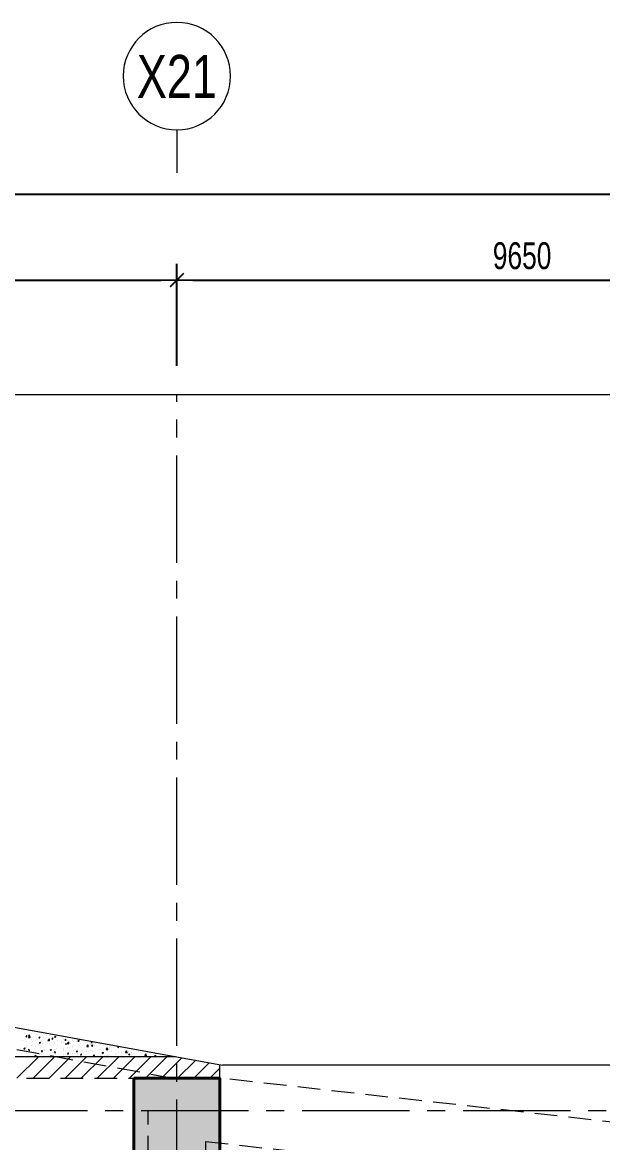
# Model space of a CAD drawing. Header units: millimetres. Extents: x 115500 to 206800, y -6300 to 53700.
# Drawn here: x 179791 to 187900, y 38050 to 53700 of the extents above; entities that cross this region are included whole.
import ezdxf
from ezdxf.enums import TextEntityAlignment as Align

# ---------------------------------------------------------------- set-up
doc = ezdxf.new("R2010")
doc.units = ezdxf.units.MM
for name, pattern in [('HIDDEN2', [4.7625, 3.175, -1.5875]), ('HT_Dim Grid$0$CENTER2', [1.125, 0.75, -0.125, 0.125, -0.125]), ('HT_Grid$0$CENTER2', [1.125, 0.75, -0.125, 0.125, -0.125])]:
    doc.linetypes.add(name, pattern=pattern)
doc.layers.get('0').update_dxf_attribs({"lineweight": 20})
doc.layers.get('Defpoints').update_dxf_attribs({"color": 151, "lineweight": 9})
for name, color, linetype, lineweight in [('HT_5F_Col$0$NDC_S-COLUMN', 4, 'Continuous', 40), ('HT_5F_Col$0$NDC_S_HATCH COLUMN AND WALL', 251, 'Continuous', 13), ('HT_Dim Grid$0$NDC_S_AXIS', 5, 'HT_Dim Grid$0$CENTER2', 13), ('HT_Dim Grid$0$NDC_S_DIM', 1, 'Continuous', 15), ('HT_Dim Grid$0$NDC_S_SYMBOL', 1, 'Continuous', 15), ('HT_Dim Grid$0$NDC_S_TEXT SYMBOL', 7, 'Continuous', 20), ('HT_Grid$0$NDC_S_AXIS', 5, 'HT_Grid$0$CENTER2', 13), ('NDC_S_BEAM', 3, 'HIDDEN2', 20), ('NDC_S_HATCH MATERIAL', 8, 'Continuous', 13), ('NDC_S_SLAB', 2, 'Continuous', 20)]:
    doc.layers.add(name, color=color, linetype=linetype, lineweight=lineweight)
doc.styles.add('HT_Dim Grid$0$NDC_ANNO', font='', dxfattribs={"width": 0.8})
doc.styles.add('HT_Dim Grid$0$NDC_DIM', font='', dxfattribs={"width": 0.75})
doc.styles.get('HT_Dim Grid$0$NDC_ANNO').set_extended_font_data('Dotum')
doc.styles.get('HT_Dim Grid$0$NDC_DIM').set_extended_font_data('Dotum')
doc.dimstyles.new('HT_Dim Grid$0$NDC_dim_150', dxfattribs={"dimscale": 150, "dimtxt": 2.5, "dimasz": 1.5, "dimexe": 1.5, "dimexo": 2.5, "dimgap": 1, "dimtad": 1, "dimdec": 0, "dimzin": 0, "dimdsep": 46, "dimtxsty": 'HT_Dim Grid$0$NDC_DIM', "dimblk": 'HT_Dim Grid$0$DIMMARK', "dimcen": 0.09, "dimdle": 1.2, "dimclrd": 1, "dimclre": 1, "dimclrt": 3, "dimadec": 0, "dimazin": 0, "dimtfac": 1, "dimtdec": 0, "dimtix": 1, "dimtofl": 0, "dimtmove": 0, "dimatfit": 3, "dimfxl": 8, "dimfxlon": 1, "dimtolj": 1, "dimtzin": 0, "dimarcsym": 0})

# ---------------------------------------------------------------- blocks, each defined once
blk = doc.blocks.new('HT_Dim Grid$0$DIMMARK')
at = {"layer": 'HT_Dim Grid$0$NDC_S_DIM', "color": 1}
blk.add_line((-1.5, 0), (1, 0), dxfattribs=at)
at = {"layer": 'HT_Dim Grid$0$NDC_S_DIM', "color": 2, "const_width": 0.1}
blk.add_lwpolyline([(-0.424, -0.424), (0.424, 0.424)], dxfattribs=at)
blk = doc.blocks.new('*D52')
at = {"layer": 'Defpoints', "color": 0, "ltscale": 200, "transparency": 16777216}
for p in [(191600, 51300), (130700, 38500), (191600, 38500)]:
    blk.add_point(p, dxfattribs=at)
at = {"layer": 'HT_Dim Grid$0$NDC_S_DIM', "color": 1, "lineweight": -2, "ltscale": 200, "transparency": 16777216}
for p, q in [((130700, 50100), (130700, 51525)), ((191600, 50100), (191600, 51525)), ((130925, 51300), (191375, 51300))]:
    blk.add_line(p, q, dxfattribs=at)
at = {"layer": 'HT_Dim Grid$0$NDC_S_DIM', "color": 1, "lineweight": -2, "ltscale": 200, "transparency": 16777216, "xscale": 225, "yscale": 225, "zscale": 225, "rotation": 180}
blk.add_blockref('HT_Dim Grid$0$DIMMARK', (130700, 51300), dxfattribs=at)
at = {"layer": 'HT_Dim Grid$0$NDC_S_DIM', "color": 1, "lineweight": -2, "ltscale": 200, "transparency": 16777216, "xscale": 225, "yscale": 225, "zscale": 225}
blk.add_blockref('HT_Dim Grid$0$DIMMARK', (191600, 51300), dxfattribs=at)
at = {"layer": 'HT_Dim Grid$0$NDC_S_DIM', "color": 3, "ltscale": 200, "transparency": 16777216, "insert": (161150, 51638), "char_height": 375, "attachment_point": 5, "style": 'HT_Dim Grid$0$NDC_DIM'}
blk.add_mtext('\\A1;60900', dxfattribs=at)
blk = doc.blocks.new('*D57')
at = {"layer": 'Defpoints', "color": 0, "ltscale": 200, "transparency": 16777216}
for p in [(181950, 50100), (171550, 38500), (181950, 38500)]:
    blk.add_point(p, dxfattribs=at)
at = {"layer": 'HT_Dim Grid$0$NDC_S_DIM', "color": 1, "lineweight": -2, "ltscale": 200, "transparency": 16777216}
for p, q in [((171550, 48900), (171550, 50325)), ((181950, 48900), (181950, 50325)), ((171775, 50100), (181725, 50100))]:
    blk.add_line(p, q, dxfattribs=at)
at = {"layer": 'HT_Dim Grid$0$NDC_S_DIM', "color": 1, "lineweight": -2, "ltscale": 200, "transparency": 16777216, "xscale": 225, "yscale": 225, "zscale": 225, "rotation": 180}
blk.add_blockref('HT_Dim Grid$0$DIMMARK', (171550, 50100), dxfattribs=at)
at = {"layer": 'HT_Dim Grid$0$NDC_S_DIM', "color": 1, "lineweight": -2, "ltscale": 200, "transparency": 16777216, "xscale": 225, "yscale": 225, "zscale": 225}
blk.add_blockref('HT_Dim Grid$0$DIMMARK', (181950, 50100), dxfattribs=at)
at = {"layer": 'HT_Dim Grid$0$NDC_S_DIM', "color": 3, "ltscale": 200, "transparency": 16777216, "insert": (176750, 50438), "char_height": 375, "attachment_point": 5, "style": 'HT_Dim Grid$0$NDC_DIM'}
blk.add_mtext('\\A1;10400', dxfattribs=at)
blk = doc.blocks.new('*D58')
at = {"layer": 'Defpoints', "color": 0, "ltscale": 200, "transparency": 16777216}
for p in [(191600, 50100), (181950, 38500), (191600, 38500)]:
    blk.add_point(p, dxfattribs=at)
at = {"layer": 'HT_Dim Grid$0$NDC_S_DIM', "color": 1, "lineweight": -2, "ltscale": 200, "transparency": 16777216}
for p, q in [((181950, 48900), (181950, 50325)), ((191600, 48900), (191600, 50325)), ((182175, 50100), (191375, 50100))]:
    blk.add_line(p, q, dxfattribs=at)
at = {"layer": 'HT_Dim Grid$0$NDC_S_DIM', "color": 1, "lineweight": -2, "ltscale": 200, "transparency": 16777216, "xscale": 225, "yscale": 225, "zscale": 225, "rotation": 180}
blk.add_blockref('HT_Dim Grid$0$DIMMARK', (181950, 50100), dxfattribs=at)
at = {"layer": 'HT_Dim Grid$0$NDC_S_DIM', "color": 1, "lineweight": -2, "ltscale": 200, "transparency": 16777216, "xscale": 225, "yscale": 225, "zscale": 225}
blk.add_blockref('HT_Dim Grid$0$DIMMARK', (191600, 50100), dxfattribs=at)
at = {"layer": 'HT_Dim Grid$0$NDC_S_DIM', "color": 3, "ltscale": 200, "transparency": 16777216, "insert": (186775, 50438), "char_height": 375, "attachment_point": 5, "style": 'HT_Dim Grid$0$NDC_DIM'}
blk.add_mtext('\\A1;9650', dxfattribs=at)
blk = doc.blocks.new('*U16')
at = {"layer": 'HT_Dim Grid$0$NDC_S_SYMBOL'}
blk.add_line((0, 5), (0, 9), dxfattribs=at)
blk.add_circle((0, 0), 5, dxfattribs=at)
at = {"layer": 'HT_Dim Grid$0$NDC_S_TEXT SYMBOL', "color": 7, "style": 'HT_Dim Grid$0$NDC_ANNO', "width": 0.8}
blk.add_attdef('GRID', text='', height=4, dxfattribs=at).set_placement((0, 0), align=Align.MIDDLE)
blk = doc.blocks.new('HT_5F_Col$0$cot')
at = {"layer": 'HT_5F_Col$0$NDC_S_HATCH COLUMN AND WALL', "ltscale": 0.005}
h = blk.add_hatch(color=256, dxfattribs=at)
h.dxf.hatch_style = 1
h.paths.add_polyline_path([(-0.5, 0.5), (0.5, 0.5), (0.5, -0.5), (-0.5, -0.5)])
at = {"layer": 'HT_5F_Col$0$NDC_S-COLUMN', "ltscale": 0.005}
blk.add_lwpolyline([(-0.5, 0.5), (0.5, 0.5), (0.5, -0.5), (-0.5, -0.5)], close=True, dxfattribs=at)

msp = doc.modelspace()

# ---------------------------------------------------------------- linework, layer by layer
at = {"layer": 'Defpoints'}
msp.add_lwpolyline([(120700, 48500), (201600, 48500), (201600, -1100), (120700, -1100)], close=True, dxfattribs=at)
msp.add_lwpolyline([(120700, 48500), (201600, 48500), (201600, -1100), (120700, -1100)], close=True, dxfattribs=at)
at = {"layer": 'HT_Grid$0$NDC_S_AXIS', "ltscale": 2000}
for p, q in [((181950, -1100), (181950, 48500)), ((120700, 38500), (201600, 38500))]:
    msp.add_line(p, q, dxfattribs=at)
at = {"layer": 'NDC_S_BEAM', "ltscale": 100}
for p, q in [((171750, 40808.7), (181950, 38941.7)), ((182550, 38950), (182550, 39136.9)), ((171750, 38950), (181350, 38950)), ((192000, 37892.3), (182550, 38950)), ((181550, 28300), (181550, 38500)), ((182350, 38066.8), (184800, 37792.5)), ((182350, 38066.8), (182350, 28300))]:
    msp.add_line(p, q, dxfattribs=at)
at = {"layer": 'NDC_S_HATCH MATERIAL', "linetype": 'Continuous', "ltscale": 100}
for p, q in [((179987.2, 39596.5), (179987.2, 39596.5)), ((179791.2, 39469.6), (179791.2, 39469.6)), ((179826.8, 39575.4), (179826.8, 39575.4)), ((179827.9, 39496.2), (179827.9, 39496.2)), ((179839.2, 39530.3), (179851.5, 39544.9)), ((179839.2, 39530.3), (179854.4, 39529)), ((179850.9, 39464.5), (179850.9, 39464.5)), ((179854, 39528.9), (179851.1, 39544.8)), ((179854, 39549.1), (179854, 39549.1)), ((179873.2, 39498), (179873.2, 39498)), ((179874.9, 39550.3), (179887.6, 39541.8)), ((179875, 39550.4), (179892.8, 39557.2)), ((179876.8, 39519.5), (179896.6, 39540.1)), ((179876.8, 39519.6), (179899.3, 39516.1)), ((179887.6, 39541.8), (179892.7, 39557.1)), ((179899.3, 39516), (179896.5, 39540.1)), ((179915.1, 39577.4), (179915.1, 39577.4)), ((179920.4, 39496.3), (179920.4, 39496.3)), ((179926.8, 39463.9), (179926.8, 39463.9)), ((179976, 39521.6), (179976, 39521.6)), ((179979.2, 39480.8), (179979.2, 39480.8)), ((179982.3, 39565.4), (179982.3, 39565.4)), ((179984, 39504.7), (179984, 39504.7)), ((180008.8, 39492.2), (180008.8, 39492.2)), ((180021.4, 39514.4), (180033.7, 39529)), ((180021.4, 39514.4), (180036.6, 39513)), ((180026.6, 39448.2), (180044.4, 39455)), ((180026.6, 39448), (180039.2, 39439.5)), ((180036.2, 39513), (180033.2, 39528.9)), ((180039.2, 39439.5), (180044.3, 39454.9)), ((180062.4, 39458.1), (180062.4, 39458.1)), ((180080.2, 39517.4), (180080.2, 39517.4)), ((180111.1, 39499.9), (180111.1, 39499.9)), ((180124.1, 39547.1), (180124.1, 39547.1)), ((180144.4, 39486.5), (180144.4, 39486.5)), ((180147.8, 39477.6), (180170.4, 39474.1)), ((180147.9, 39477.4), (180167.7, 39498.1)), ((180170.4, 39473.9), (180167.6, 39498.1)), ((180173.8, 39438.3), (180173.8, 39438.3)), ((180198, 39452.4), (180198, 39452.4)), ((180203.6, 39498.4), (180215.8, 39513)), ((180203.6, 39498.4), (180218.8, 39497.1)), ((180218.4, 39497), (180215.4, 39512.9)), ((180221.1, 39458.2), (180221.1, 39458.2)), ((180237.3, 39446.7), (180237.3, 39446.7)), ((180240, 39530.1), (180257.8, 39536.9)), ((180240, 39530), (180252.6, 39521.4)), ((180240.6, 39538.5), (180240.6, 39538.5)), ((180241.5, 39517.7), (180241.5, 39517.7)), ((180252.6, 39521.5), (180257.8, 39536.8)), ((180280, 39480.8), (180280, 39480.8)), ((180304.2, 39546.9), (180304.2, 39546.9)), ((180333.5, 39459.3), (180333.5, 39459.3)), ((180333.6, 39446.7), (180333.6, 39446.7)), ((180366.7, 39449.4), (180366.7, 39449.4)), ((180369.3, 39483.6), (180369.3, 39483.6)), ((180369.8, 39534), (180369.8, 39534)), ((180385.8, 39482.5), (180398, 39497.1)), ((180385.8, 39482.5), (180401, 39481.2)), ((180400.5, 39481.1), (180397.6, 39497)), ((180415.6, 39475.1), (180415.6, 39475.1)), ((180419, 39435.4), (180438.8, 39456)), ((180441.5, 39431.9), (180438.7, 39456)), ((180469.2, 39440.9), (180469.2, 39440.9)), ((180494, 39480.5), (180494, 39480.5)), ((180498.7, 39468.5), (180498.7, 39468.5)), ((180551.2, 39469.3), (180551.2, 39469.3)), ((180557.5, 39488.8), (180557.5, 39488.8)), ((180568, 39466.6), (180580.2, 39481.1)), ((180568, 39466.5), (180583.1, 39465.2)), ((180582.7, 39465.1), (180579.8, 39481.1)), ((180629.1, 39486.4), (180629.1, 39486.4)), ((180686.8, 39463.6), (180686.8, 39463.6)), ((180750.2, 39450.6), (180761.6, 39464.2)), ((180750.2, 39450.6), (180765.3, 39449.3)), ((180764.9, 39449.2), (180762.2, 39464.1)), ((179813.1, 39366.1), (179825.8, 39357.6)), ((179813.2, 39366.2), (179831, 39373.1)), ((179822.7, 39368.9), (179822.7, 39368.9)), ((179825.8, 39357.6), (179830.9, 39373)), ((179844.7, 39295.4), (179844.7, 39295.4)), ((179847.8, 39380), (179847.8, 39380)), ((179850.3, 39304.3), (179850.3, 39304.3)), ((179853.6, 39396.1), (179853.6, 39396.1)), ((179874.5, 39339.3), (179886.7, 39353.8)), ((179874.5, 39339.2), (179889.7, 39337.9)), ((179889.2, 39337.8), (179886.3, 39353.8)), ((179917.1, 39404.5), (179917.1, 39404.5)), ((179924.9, 39407.3), (179924.9, 39407.3)), ((179946.5, 39317), (179946.5, 39317)), ((179958.3, 39363.1), (179958.3, 39363.1)), ((179973, 39311.7), (179973, 39311.7)), ((179976.1, 39396.3), (179976.1, 39396.3)), ((180013.3, 39417.2), (180013.3, 39417.2)), ((180056.7, 39323.3), (180068.9, 39337.9)), ((180056.7, 39323.3), (180071.8, 39322)), ((180071.4, 39321.9), (180068.5, 39337.8)), ((180073, 39432.7), (180073, 39432.7)), ((180093.9, 39357.4), (180093.9, 39357.4)), ((180104.9, 39330.7), (180104.9, 39330.7)), ((180106.9, 39338.1), (180106.9, 39338.1)), ((180108, 39415.3), (180108, 39415.3)), ((180170.5, 39346.5), (180170.5, 39346.5)), ((180178.2, 39345.9), (180196, 39352.7)), ((180178.2, 39345.8), (180190.8, 39337.3)), ((180190.8, 39337.3), (180195.9, 39352.6)), ((180210.6, 39306.6), (180210.6, 39306.6)), ((180229.5, 39351.7), (180229.5, 39351.7)), ((180235.4, 39348.6), (180235.4, 39348.6)), ((180238.4, 39433.2), (180238.4, 39433.2)), ((180238.8, 39307.4), (180251.1, 39322)), ((180238.8, 39307.4), (180254, 39306)), ((180253.6, 39306), (180250.7, 39321.9)), ((180266.7, 39359.2), (180266.7, 39359.2)), ((180358.8, 39332), (180358.8, 39332)), ((180363.6, 39364.9), (180363.6, 39364.9)), ((180365.1, 39345.9), (180365.1, 39345.9)), ((180391.6, 39427.8), (180409.4, 39434.6)), ((180391.6, 39427.7), (180404.2, 39419.2)), ((180404.2, 39419.2), (180409.4, 39434.5)), ((180418.9, 39435.5), (180441.5, 39432)), ((180421, 39291.4), (180433.3, 39306)), ((180421, 39291.4), (180436.2, 39290.1)), ((180423.9, 39288.5), (180423.9, 39288.5)), ((180427.1, 39380.3), (180427.1, 39380.3)), ((180435.8, 39290), (180432.9, 39305.9)), ((180490.7, 39388.6), (180490.7, 39388.6)), ((180492.5, 39299.4), (180492.5, 39299.4)), ((180495.6, 39383.9), (180495.6, 39383.9)), ((180500.7, 39340.2), (180500.7, 39340.2)), ((180506.9, 39357.5), (180506.9, 39357.5)), ((180520.1, 39301.1), (180520.1, 39301.1)), ((180543.2, 39325.5), (180561, 39332.4)), ((180543.2, 39325.4), (180555.8, 39316.9)), ((180555.8, 39316.9), (180561, 39332.3)), ((180567.8, 39301.7), (180567.8, 39301.7)), ((180586.9, 39401.3), (180586.9, 39401.3)), ((180603.2, 39275.5), (180615.5, 39290.1)), ((180604.8, 39435.2), (180604.8, 39435.2)), ((180618, 39274.1), (180615, 39290)), ((180622.9, 39317.3), (180622.9, 39317.3)), ((180626, 39401.8), (180626, 39401.8)), ((180636.3, 39334.5), (180636.3, 39334.5)), ((180655, 39382.9), (180655, 39382.9)), ((180680.5, 39322.3), (180680.5, 39322.3)), ((180690, 39393.5), (180712.6, 39390)), ((180690.1, 39393.4), (180709.8, 39414)), ((180712.6, 39389.8), (180709.8, 39414)), ((180715.9, 39327.1), (180715.9, 39327.1)), ((180740.3, 39429.5), (180740.3, 39429.5)), ((180744.1, 39330.6), (180744.1, 39330.6)), ((180747.3, 39422.4), (180747.3, 39422.4)), ((180751.2, 39333.5), (180751.2, 39333.5)), ((180754.3, 39418.1), (180754.3, 39418.1)), ((180756.6, 39407.4), (180769.2, 39398.8)), ((180756.7, 39407.5), (180774.4, 39414.3)), ((180769.2, 39398.8), (180774.4, 39414.2)), ((180771.8, 39328.8), (180771.8, 39328.8)), ((180803.2, 39408.3), (180803.2, 39408.3)), ((180810.9, 39430.8), (180810.9, 39430.8)), ((180840.3, 39343.3), (180840.3, 39343.3)), ((180864, 39352.6), (180864, 39352.6)), ((180875.9, 39423.8), (180875.9, 39423.8)), ((180883.1, 39352.6), (180883.1, 39352.6)), ((180886.2, 39437.1), (180886.2, 39437.1)), ((180907.4, 39323), (180907.4, 39323)), ((180908.2, 39305.1), (180920.9, 39296.6)), ((180908.3, 39305.2), (180926.1, 39312)), ((180920.9, 39296.6), (180926, 39311.9)), ((180961.1, 39351.3), (180980.9, 39371.9)), ((180961.1, 39351.5), (180983.7, 39348)), ((180983.6, 39347.8), (180980.8, 39371.9)), ((181000.7, 39364.4), (181000.7, 39364.4)), ((181010.4, 39285.9), (181010.4, 39285.9)), ((181011.5, 39418), (181011.5, 39418)), ((181012.1, 39378), (181012.1, 39378)), ((181013.5, 39370.4), (181013.5, 39370.4)), ((181043, 39317.3), (181043, 39317.3)), ((181064.3, 39372.8), (181064.3, 39372.8)), ((181093.7, 39285.3), (181093.7, 39285.3)), ((181109.2, 39289.1), (181109.2, 39289.1)), ((181121.6, 39387), (181134.3, 39378.5)), ((181121.7, 39387.1), (181139.5, 39394)), ((181134.3, 39378.5), (181139.4, 39393.9)), ((181138.7, 39302.2), (181138.7, 39302.2)), ((181141.8, 39386.7), (181141.8, 39386.7)), ((181160.5, 39385.4), (181160.5, 39385.4)), ((181178.6, 39311.6), (181178.6, 39311.6)), ((181232.1, 39309.4), (181254.7, 39305.9)), ((181232.2, 39309.3), (181252, 39329.9)), ((181254.7, 39305.8), (181251.9, 39329.9)), ((181254.1, 39306.4), (181254.1, 39306.4)), ((181257.3, 39314.5), (181257.3, 39314.5)), ((181270.7, 39321.2), (181270.7, 39321.2)), ((181273.3, 39284.9), (181291.1, 39291.7)), ((181273.3, 39284.8), (181285.9, 39276.2)), ((181285.9, 39276.2), (181291, 39291.6)), ((181314.2, 39305.8), (181314.2, 39305.8)), ((181317.7, 39314.8), (181317.7, 39314.8)), ((181401.1, 39339.1), (181401.1, 39339.1)), ((181405.4, 39339.9), (181405.4, 39339.9)), ((181413.9, 39327.4), (181413.9, 39327.4)), ((181449.8, 39300.1), (181449.8, 39300.1)), ((181503.3, 39267.2), (181523.1, 39287.9)), ((181525.8, 39263.7), (181523, 39287.8)), ((181585.4, 39294.4), (181585.4, 39294.4)), ((181658.2, 39289.8), (181658.2, 39289.8)), ((179715.5, 38950), (180015.5, 39250)), ((179914.4, 39255.8), (179914.4, 39255.8)), ((179929.7, 39250), (179930.3, 39250.6)), ((179930.3, 39250), (179930.2, 39250.6)), ((179940, 38950), (180240, 39250)), ((179964.8, 39264), (179982.6, 39270.8)), ((179964.8, 39263.9), (179977.4, 39255.3)), ((179977.4, 39255.3), (179982.5, 39270.7)), ((180062.5, 39281.2), (180062.5, 39281.2)), ((180164.5, 38950), (180464.5, 39250)), ((180199.9, 39259), (180199.9, 39259)), ((180232.3, 39264.1), (180232.3, 39264.1)), ((180271.5, 39250.8), (180271.5, 39250.8)), ((180346.4, 39250), (180347.6, 39250.4)), ((180347.4, 39250), (180347.6, 39250.3)), ((180360.3, 39280.1), (180360.3, 39280.1)), ((180360.6, 39280.3), (180360.6, 39280.3)), ((180389, 38950), (180689, 39250)), ((180419.6, 39276.3), (180419.6, 39276.3)), ((180603.2, 39275.5), (180618.4, 39274.2)), ((180613.5, 38950), (180913.5, 39250)), ((180785.4, 39259.6), (180797.6, 39274.1)), ((180785.4, 39259.5), (180800.6, 39258.2)), ((180800.2, 39258.1), (180797.2, 39274.1)), ((180838, 38950), (181138, 39250)), ((180880, 39268), (180880, 39268)), ((180933.9, 39264.2), (180933.9, 39264.2)), ((180961, 39263.7), (180961, 39263.7)), ((180972.9, 39250), (180979.8, 39258.2)), ((180980.9, 39250), (180979.4, 39258.1)), ((180997.5, 39272.6), (180997.5, 39272.6)), ((181062.6, 38950), (181362.6, 39250)), ((181287.1, 38950), (181587.1, 39250)), ((181398, 39254.5), (181398, 39254.5)), ((181503.2, 39267.4), (181525.8, 39263.9)), ((181511.6, 38950), (181811.6, 39250)), ((181526.3, 39270.8), (181526.3, 39270.8)), ((181571.1, 39256.7), (181571.1, 39256.7)), ((181638.3, 39264.5), (181656.1, 39271.3)), ((181638.3, 39264.4), (181650.9, 39255.9)), ((181650.9, 39255.9), (181656.1, 39271.2)), ((181667.2, 39269.4), (181667.2, 39269.4)), ((181736.1, 38950), (182019.9, 39233.9)), ((181839.3, 39264.7), (181839.3, 39264.7)), ((181960.6, 38950), (182209.7, 39199.1)), ((182185.1, 38950), (182399.5, 39164.4)), ((182409.6, 38950), (182550, 39090.4))]:
    msp.add_line(p, q, dxfattribs=at)
at = {"layer": 'NDC_S_SLAB', "ltscale": 10}
for p, q in [((148331.8, 45400), (182587.5, 39130)), ((181931.8, 39250), (173963.8, 39250)), ((190500, 39130), (182587.5, 39130)), ((182550, 38950), (181350, 38950))]:
    msp.add_line(p, q, dxfattribs=at)

# ---------------------------------------------------------------- block references
at = {"xscale": 1200, "yscale": 1400}
msp.add_blockref('HT_5F_Col$0$cot', (181950, 38250), dxfattribs=at)
at = {"layer": 'HT_Dim Grid$0$NDC_S_AXIS'}
ref = msp.add_blockref('*U16', (181950, 52950), dxfattribs=dict(at, xscale=-150, yscale=150, zscale=150, rotation=180))
ref.add_attrib('GRID', 'X21', dxfattribs={"layer": 'HT_Dim Grid$0$NDC_S_TEXT SYMBOL', "color": 7, "height": 600, "style": 'HT_Dim Grid$0$NDC_ANNO', "width": 0.8}).set_placement((181950, 52950), align=Align.MIDDLE)

# ---------------------------------------------------------------- dimensions: what is measured, and where the dimension line sits
at = {"layer": 'HT_Dim Grid$0$NDC_S_DIM', "ltscale": 200}
for base, p1, p2, picture, middle in [((191600, 51300), (130700, 38500), (191600, 38500), '*D52', (161150, 51637.8)), ((181950, 50100), (171550, 38500), (181950, 38500), '*D57', (176750, 50437.8)), ((191600, 50100), (181950, 38500), (191600, 38500), '*D58', (186775, 50437.8))]:
    dim = msp.add_linear_dim(base=base, p1=p1, p2=p2, dimstyle='HT_Dim Grid$0$NDC_dim_150', override={"dimtmove": 1}, dxfattribs=at)
    dim.commit()
    dim.dimension.update_dxf_attribs({"geometry": picture, "text_midpoint": middle})

doc.saveas('drawing.dxf')
